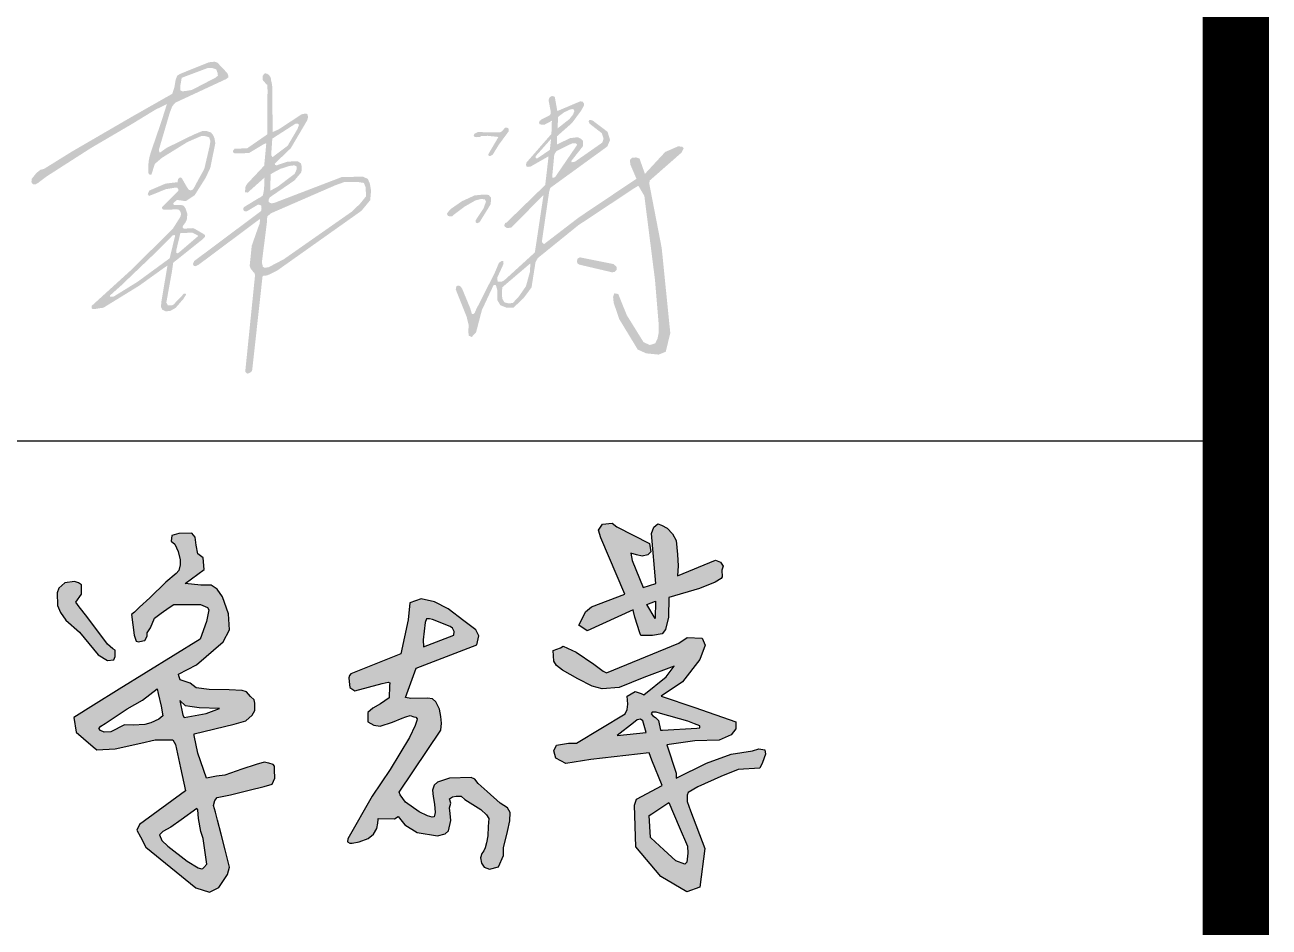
# Model space of a CAD drawing. Header units: inches. Extents: x -1293886 to -986005, y -15154 to 203628.
# Drawn here: x -1069950 to -1068080, y 77506 to 78863 of the extents above; entities that cross this region are included whole.
import ezdxf

# ---------------------------------------------------------------- set-up
doc = ezdxf.new("R2010")
doc.units = ezdxf.units.IN
doc.header["$LTSCALE"] = 100
doc.header["$MEASUREMENT"] = 0
doc.layers.get('0').update_dxf_attribs({"color": 252})
doc.layers.add('TK', color=142, linetype='Continuous')

# ---------------------------------------------------------------- blocks, each defined once
blk = doc.blocks.new('A$C05385F37')
at = {"layer": 'TK'}
blk.add_line((-8000, -28200), (-1000, -28200), dxfattribs=at)

msp = doc.modelspace()

# ---------------------------------------------------------------- hatches: boundary and pattern name
h = msp.add_hatch(color=1)
h.set_gradient(color1=(255, 0, 0), color2=(219, 0, 0), one_color=1, tint=0.43)
h.paths.add_polyline_path([(-1069115.8, 78513.1), (-1069065.3, 78503), (-1069061, 78499), (-1069060.5, 78494.6), (-1069063.9, 78491), (-1069068, 78490.7), (-1069117, 78502.2), (-1069119.8, 78504.2), (-1069120.3, 78506.6), (-1069120, 78509.9), (-1069119.1, 78511.6)], flags=17)
h.paths.add_polyline_path([(-1069190.6, 78503.9), (-1069230.3, 78470.1), (-1069232.8, 78467.9), (-1069233, 78454.6), (-1069232.3, 78450.5), (-1069229.7, 78445.6), (-1069223.1, 78443.8), (-1069216.8, 78444.6), (-1069208.5, 78453.3), (-1069197.1, 78469.6), (-1069190.9, 78492.1)], flags=16)
h.paths.add_polyline_path([(-1069151.3, 78672.8), (-1069133.5, 78681.6), (-1069127.1, 78684.7), (-1069122, 78684.6), (-1069120, 78682.4), (-1069145.9, 78644.5), (-1069150.8, 78637.3), (-1069153.2, 78633.8), (-1069155.8, 78632.7), (-1069157.7, 78633.6), (-1069154.5, 78667.6)], flags=16)
h.paths.add_polyline_path([(-1069148.8, 78724.2), (-1069139.9, 78731), (-1069131.8, 78734.9), (-1069127.5, 78736.1), (-1069125.2, 78735.4), (-1069124.4, 78732.8), (-1069126.3, 78727.8), (-1069131.8, 78720.9), (-1069146.8, 78709.1), (-1069149.5, 78706.9)], flags=16)
h.paths.add_polyline_path([(-1069159.3, 78691.2), (-1069161.2, 78674.7), (-1069179.9, 78661.9), (-1069181.3, 78661.7), (-1069182.6, 78662.8), (-1069182.2, 78665.5)], flags=16)
h.paths.add_polyline_path([(-1069302.6, 78464.8), (-1069286.1, 78423.3), (-1069283.1, 78410.7), (-1069283.8, 78402.3), (-1069283.1, 78395.4), (-1069278.6, 78393.3), (-1069272, 78400.6), (-1069263.3, 78433.9), (-1069245.6, 78471.7), (-1069242.9, 78471.7), (-1069241.8, 78470), (-1069240.1, 78463.3), (-1069240, 78448.6), (-1069235.6, 78441.2), (-1069226.2, 78437.4), (-1069215.6, 78437.7), (-1069200.5, 78452), (-1069188.7, 78467.9), (-1069182.7, 78505.9), (-1069179.3, 78512), (-1069118.4, 78561.3), (-1069035.1, 78616.5), (-1069028.1, 78620.7), (-1069019.1, 78605.5), (-1069003.1, 78479.1), (-1068997.5, 78411.8), (-1068997.5, 78400.1), (-1068999.4, 78390.7), (-1069002.7, 78383.8), (-1069010.9, 78381.3), (-1069020.3, 78385.6), (-1069045.5, 78426.2), (-1069058.2, 78457.7), (-1069060.4, 78458.6), (-1069064.3, 78458.9), (-1069066.1, 78453.5), (-1069065.2, 78444.7), (-1069056.8, 78420.2), (-1069029.1, 78374.6), (-1069016.5, 78368.8), (-1068997.6, 78366.9), (-1068986.9, 78371.2), (-1068980.1, 78399.4), (-1068993, 78527.2), (-1069011.6, 78623.4), (-1069011.2, 78628.4), (-1068963, 78670.7), (-1068960, 78677.1), (-1068961.7, 78679.2), (-1068968.1, 78680.1), (-1068987.8, 78671.5), (-1069018.2, 78638.6), (-1069026.4, 78661.7), (-1069031.3, 78663.3), (-1069037.8, 78662.7), (-1069040.6, 78659.6), (-1069040.3, 78653), (-1069031, 78631.2), (-1069117.5, 78573.2), (-1069169.9, 78533), (-1069173.2, 78536.4), (-1069172.4, 78541.9), (-1069162.2, 78611.8), (-1069160.5, 78617.5), (-1069084.6, 78672.6), (-1069074.8, 78679.8), (-1069070.6, 78689.5), (-1069074.4, 78701.8), (-1069096.7, 78718.7), (-1069099.6, 78719.5), (-1069101.7, 78719.4), (-1069103.1, 78717.6), (-1069101.4, 78714), (-1069083, 78699.7), (-1069080.4, 78691.6), (-1069082.3, 78685.6), (-1069123.1, 78657.1), (-1069125.5, 78656.3), (-1069128.4, 78656.1), (-1069128.8, 78658.1), (-1069111.2, 78680.4), (-1069111.4, 78688.2), (-1069114, 78691.1), (-1069119.5, 78693.7), (-1069131.1, 78692.2), (-1069150.4, 78682.7), (-1069150.4, 78695.1), (-1069127.9, 78715), (-1069114.1, 78733.6), (-1069109.9, 78741.2), (-1069109.7, 78743.8), (-1069111.5, 78747), (-1069115.5, 78747.6), (-1069149.9, 78733), (-1069153.8, 78754.6), (-1069156.3, 78755.3), (-1069158, 78755.6), (-1069159.7, 78754.8), (-1069162, 78752.9), (-1069163.1, 78749.4), (-1069159.8, 78731.9), (-1069159.8, 78730.3), (-1069160.3, 78728.3), (-1069161.3, 78726.7), (-1069174, 78720.3), (-1069176.4, 78718.2), (-1069177.5, 78715.6), (-1069176.6, 78713.2), (-1069174, 78712.7), (-1069169.7, 78712.3), (-1069161.2, 78716.7), (-1069158.1, 78718.6), (-1069158.8, 78698.6), (-1069196.1, 78655.9), (-1069196.9, 78652.9), (-1069196.6, 78649.9), (-1069194.2, 78649.1), (-1069190.1, 78649.6), (-1069163.1, 78665), (-1069168.1, 78621.9), (-1069226.2, 78565.5), (-1069228.3, 78564.7), (-1069229.7, 78561.5), (-1069229.1, 78559.3), (-1069225.6, 78557.2), (-1069219.2, 78557.7), (-1069170.7, 78606.9), (-1069183.7, 78520.5), (-1069230.1, 78478.2), (-1069234.3, 78476.3), (-1069239.6, 78476.7), (-1069240.3, 78482.4), (-1069230.8, 78503.2), (-1069231.2, 78507.4), (-1069233.5, 78507.8), (-1069237.7, 78504.8), (-1069244.1, 78489.6), (-1069270.2, 78438.2), (-1069272.3, 78434), (-1069274.1, 78429.8), (-1069276.2, 78427.7), (-1069278.3, 78428), (-1069281, 78437), (-1069293, 78466), (-1069295.9, 78469.8), (-1069298.3, 78470.7), (-1069301.2, 78470.1), (-1069302.2, 78467.7)])
h.paths.add_polyline_path([(-1069306.8, 78576.2), (-1069289.4, 78589.3), (-1069272.9, 78598.8), (-1069264.3, 78600.9), (-1069258.9, 78600.2), (-1069257.1, 78597), (-1069260.7, 78587.1), (-1069270.4, 78572.4), (-1069272.7, 78568.6), (-1069272.4, 78565.4), (-1069270.6, 78564.3), (-1069266.8, 78565.9), (-1069250.5, 78592.3), (-1069249.4, 78599.2), (-1069249.9, 78603.4), (-1069253.2, 78607), (-1069261.3, 78607.5), (-1069274.5, 78606.1), (-1069293.2, 78597.5), (-1069308.9, 78586.7), (-1069313.1, 78582.5), (-1069315.9, 78578.7), (-1069314.3, 78575.3), (-1069311.1, 78574.6), (-1069308, 78575)])
h.paths.add_polyline_path([(-1069266.2, 78694.2), (-1069271.7, 78693.7), (-1069275.2, 78694.8), (-1069275.6, 78696.3), (-1069274.5, 78698.9), (-1069269.4, 78701.4), (-1069257.4, 78701.2), (-1069236.4, 78700.8), (-1069233.5, 78702.3), (-1069229.8, 78706.4), (-1069228.9, 78707.5), (-1069227.6, 78708.2), (-1069224.6, 78707.7), (-1069223, 78706), (-1069223, 78702.6), (-1069237.6, 78682.8), (-1069247, 78667.5), (-1069251, 78665.3), (-1069253.2, 78665.3), (-1069253.6, 78668.3), (-1069238.4, 78694.1), (-1069254.7, 78695.8), (-1069264.2, 78695.4)], flags=17)
h.paths.add_polyline_path([(-1069714.6, 78783), (-1069675.8, 78797.6), (-1069668.2, 78797.6), (-1069662.6, 78795.6), (-1069660.5, 78789.7), (-1069660.2, 78786.2), (-1069664, 78783.1), (-1069699.4, 78764.7), (-1069706, 78763.6), (-1069713.3, 78762.6), (-1069716.5, 78764), (-1069716.8, 78770.2)], flags=16)
h.paths.add_polyline_path([(-1069716.5, 78549.9), (-1069698, 78550), (-1069690.7, 78546.3), (-1069689.9, 78545.1), (-1069718.7, 78520.4), (-1069721, 78519.2), (-1069722.7, 78519.7), (-1069722.9, 78523.2)], flags=16)
h.paths.add_polyline_path([(-1069753.6, 78520.5), (-1069728.9, 78545.5), (-1069725.7, 78547), (-1069724.5, 78545.7), (-1069732.7, 78511.7), (-1069780.9, 78476.4), (-1069816.8, 78454.2), (-1069822.2, 78454.2), (-1069822.6, 78455.6), (-1069805.7, 78470.7)], flags=16)
h.paths.add_polyline_path([(-1069586.5, 78565.6), (-1069586, 78574.5), (-1069580.3, 78579.4), (-1069483.3, 78621.6), (-1069469.6, 78626.5), (-1069450.6, 78626.5), (-1069440.8, 78625), (-1069438.1, 78618.6), (-1069437.5, 78604.8), (-1069446.6, 78593.6), (-1069459.2, 78581.6), (-1069561.2, 78510.2), (-1069584.1, 78498.2), (-1069590, 78497.4), (-1069592.6, 78499.1), (-1069594.1, 78505.5)], flags=16)
h.paths.add_polyline_path([(-1069566.3, 78646.1), (-1069553.2, 78650.4), (-1069548.7, 78651.1), (-1069545.1, 78651.3), (-1069541.9, 78649.8), (-1069542, 78644.9), (-1069544.8, 78638.7), (-1069565.6, 78622.9), (-1069570, 78619.5), (-1069581.2, 78613.4), (-1069581.2, 78621), (-1069581, 78637.9), (-1069577.9, 78639.9)], flags=16)
h.paths.add_polyline_path([(-1069578.4, 78691.6), (-1069543.2, 78714.2), (-1069540, 78714.2), (-1069538.3, 78712.2), (-1069540.5, 78706.1), (-1069555.4, 78680.8), (-1069572.1, 78668.3), (-1069577.9, 78663.8), (-1069580.1, 78666.5)], flags=16)
h.paths.add_polyline_path([(-1069635.1, 78676.4), (-1069616.2, 78677), (-1069585.9, 78698), (-1069585.6, 78763.6), (-1069585.7, 78772.1), (-1069588.1, 78774.2), (-1069592.6, 78779.4), (-1069593, 78782.7), (-1069592.8, 78786.2), (-1069589.6, 78789.7), (-1069586, 78789.2), (-1069582.5, 78786.2), (-1069580.7, 78782.7), (-1069580, 78778.2), (-1069579.2, 78774.9), (-1069578.5, 78769.8), (-1069577.9, 78705.2), (-1069577.9, 78701.4), (-1069574, 78703.3), (-1069569.1, 78705.3), (-1069534.2, 78728.2), (-1069528, 78729.3), (-1069525.7, 78728.5), (-1069524.6, 78724), (-1069526, 78718.9), (-1069550.7, 78677), (-1069574.7, 78654), (-1069574.4, 78652.1), (-1069571.9, 78651.3), (-1069568.8, 78652.5), (-1069555.5, 78656.9), (-1069540.7, 78657.7), (-1069535.4, 78654.5), (-1069534.2, 78649.4), (-1069534.6, 78641.2), (-1069545.1, 78628.7), (-1069582.2, 78603.3), (-1069583.9, 78599.7), (-1069583.6, 78596.1), (-1069581.6, 78595), (-1069579.7, 78594.4), (-1069576.1, 78594.7), (-1069474, 78633.8), (-1069442.1, 78634.4), (-1069434.8, 78631), (-1069431.8, 78624.1), (-1069429.9, 78613.3), (-1069431.2, 78599.1), (-1069444.3, 78583.1), (-1069570.8, 78493.4), (-1069586, 78485.9), (-1069591.7, 78485.5), (-1069592.4, 78485.2), (-1069593.1, 78484.1), (-1069593.4, 78481.6), (-1069608.5, 78344.6), (-1069609.2, 78341.9), (-1069611.9, 78339.8), (-1069615.7, 78338.1), (-1069618.8, 78340.8), (-1069618.8, 78344.3), (-1069604.3, 78486.8), (-1069605.4, 78489.7), (-1069607.2, 78491.3), (-1069609.1, 78494), (-1069611.3, 78496.7), (-1069612.4, 78500.4), (-1069609.3, 78530.6), (-1069599.7, 78558), (-1069597.4, 78563.6), (-1069596.8, 78571), (-1069689.2, 78502), (-1069693.6, 78499.8), (-1069696.1, 78500.1), (-1069697.8, 78502.8), (-1069695.9, 78507.5), (-1069595.3, 78582.7), (-1069594.6, 78586.3), (-1069595.1, 78591), (-1069599.5, 78592.6), (-1069616.7, 78582.3), (-1069619.5, 78582.3), (-1069621.3, 78583.3), (-1069622.2, 78586), (-1069621.2, 78588.5), (-1069599.4, 78601.8), (-1069595.8, 78603.6), (-1069592.4, 78606.6), (-1069590.8, 78615.9), (-1069590.4, 78623.7), (-1069590.1, 78633), (-1069615.3, 78610.5), (-1069619.3, 78610.8), (-1069619.3, 78613.3), (-1069618.6, 78619.8), (-1069615.7, 78624.2), (-1069590.6, 78650.9), (-1069587.5, 78683.6), (-1069588, 78684.7), (-1069591.1, 78683.3), (-1069613.5, 78669.9), (-1069632.6, 78669.3), (-1069635.5, 78669.6), (-1069637.1, 78670.5), (-1069637.4, 78673), (-1069636.5, 78674.8)])
h.paths.add_polyline_path([(-1069925.2, 78629.1), (-1069917.1, 78635.1), (-1069851.1, 78677.4), (-1069790.3, 78713), (-1069752.6, 78736), (-1069748.2, 78737.9), (-1069736.8, 78743.6), (-1069745.4, 78716.6), (-1069761.3, 78670.3), (-1069763.2, 78663.2), (-1069764.4, 78657.3), (-1069764.8, 78647), (-1069764.8, 78639.9), (-1069762.5, 78637.1), (-1069760.1, 78637.5), (-1069758.5, 78642.6), (-1069754.9, 78653.7), (-1069744.2, 78662.8), (-1069705.9, 78686.5), (-1069684.9, 78695.6), (-1069680.1, 78695.6), (-1069673.4, 78693.6), (-1069671.4, 78687.7), (-1069672.6, 78680.6), (-1069680.6, 78646.1), (-1069693.5, 78622.7), (-1069694.9, 78619.9), (-1069697, 78616.1), (-1069699.1, 78614.4), (-1069700.9, 78613.7), (-1069703.7, 78614.7), (-1069705.8, 78617.1), (-1069714.1, 78631.5), (-1069715.5, 78633.2), (-1069718, 78632.9), (-1069720.2, 78630.5), (-1069720.8, 78626.1), (-1069739, 78623.9), (-1069763.1, 78613.6), (-1069765.8, 78608), (-1069763.6, 78605.5), (-1069755.7, 78608.5), (-1069738.7, 78615.5), (-1069724, 78618), (-1069721.3, 78617.6), (-1069719.6, 78615.5), (-1069719.6, 78613.2), (-1069722.1, 78610.5), (-1069742.7, 78590.1), (-1069744, 78588.8), (-1069744, 78587.1), (-1069743.4, 78585.6), (-1069741.9, 78585), (-1069738.8, 78584.8), (-1069721.3, 78585.2), (-1069718.4, 78584.4), (-1069716, 78580.6), (-1069715.8, 78577.4), (-1069716.5, 78574.2), (-1069727.9, 78556.2), (-1069790.3, 78494.4), (-1069848.8, 78441.2), (-1069849.8, 78440.3), (-1069850, 78437.8), (-1069849.6, 78436.2), (-1069848.2, 78435.4), (-1069845.9, 78435.3), (-1069838.3, 78436.6), (-1069832.3, 78437.4), (-1069778.5, 78470.5), (-1069741.3, 78497.2), (-1069736, 78500.8), (-1069745.4, 78445.1), (-1069745.6, 78438.3), (-1069743.5, 78434.2), (-1069738.5, 78431.9), (-1069731.8, 78432.6), (-1069723.8, 78437.1), (-1069712.4, 78450.2), (-1069708.1, 78456.8), (-1069708.3, 78457.9), (-1069709.2, 78458.6), (-1069711.5, 78458.6), (-1069714.7, 78454.7), (-1069724.1, 78445.1), (-1069726.5, 78442.4), (-1069729.5, 78440.9), (-1069735.5, 78441.1), (-1069737.7, 78445.1), (-1069729.5, 78490.4), (-1069727.4, 78505), (-1069683.5, 78540), (-1069680.3, 78543.1), (-1069679.5, 78544.2), (-1069679.5, 78545.7), (-1069679.8, 78546.7), (-1069682.3, 78548.6), (-1069695.4, 78556.2), (-1069697.7, 78557), (-1069711.2, 78556.2), (-1069713.5, 78558.2), (-1069712.6, 78560.7), (-1069709.2, 78565.2), (-1069707, 78569.4), (-1069706.1, 78578.2), (-1069708.9, 78586.6), (-1069711.6, 78590.8), (-1069716.4, 78592), (-1069720.8, 78592), (-1069725.5, 78592), (-1069726.3, 78592), (-1069727.3, 78593.2), (-1069727.1, 78594.9), (-1069725.6, 78596.1), (-1069721.8, 78599.3), (-1069717.2, 78598.9), (-1069711.3, 78597.9), (-1069708.1, 78597.9), (-1069695.1, 78606.5), (-1069678.5, 78632.8), (-1069671.6, 78647.7), (-1069664.1, 78684.4), (-1069665.2, 78691.9), (-1069667.5, 78697.1), (-1069670.5, 78700.7), (-1069676.8, 78702.9), (-1069683.7, 78702.9), (-1069696.4, 78697.7), (-1069737, 78677.8), (-1069744.5, 78672.6), (-1069746.1, 78671.2), (-1069748.1, 78671.2), (-1069748.6, 78672.8), (-1069748.6, 78675.9), (-1069732.6, 78730.3), (-1069728.7, 78740.4), (-1069724, 78745.7), (-1069647.8, 78781.1), (-1069644.7, 78783.4), (-1069644.7, 78786.5), (-1069646, 78790), (-1069661, 78805.9), (-1069665, 78807.2), (-1069673.8, 78806.3), (-1069717.5, 78788.7), (-1069721.5, 78786), (-1069723.7, 78779.8), (-1069725.5, 78769.2), (-1069728.9, 78758.9), (-1069790.5, 78723.9), (-1069879.5, 78672.2), (-1069921.7, 78646), (-1069926.9, 78644.8), (-1069930.8, 78641.7), (-1069933.5, 78639.4), (-1069938.1, 78633.6), (-1069940.1, 78630.9), (-1069940.5, 78626.6), (-1069940.1, 78625.1), (-1069938.5, 78623.2), (-1069936.2, 78622.7), (-1069934.3, 78622.8), (-1069930.5, 78625)])
h = msp.add_hatch(color=4)
h.dxf.hatch_style = 1
h.paths.add_polyline_path([(-1068903.4, 78030.5), (-1068902.1, 78033.1), (-1068902.8, 78043), (-1068900.8, 78048.9), (-1068904.7, 78054.8), (-1068912, 78058.1), (-1068969.1, 78034.5), (-1068968.5, 78049.6), (-1068969.1, 78066.6), (-1068971.1, 78087.7), (-1068977, 78097.5), (-1068984.9, 78106), (-1068993.4, 78110.6), (-1068998.7, 78112.6), (-1069004.6, 78107.4), (-1069008.5, 78098.2), (-1069002, 78022.6), (-1069021, 78016.7), (-1069037.4, 78057.4), (-1069039.3, 78068.4), (-1069030.9, 78066), (-1069022.3, 78064), (-1069013.8, 78066), (-1069009.2, 78070.6), (-1069011.2, 78083.1), (-1069060.4, 78108), (-1069067.7, 78113.3), (-1069082.1, 78112), (-1069088, 78102.8), (-1069084.4, 78091.3), (-1069048.6, 78006.9), (-1069098.6, 77987.8), (-1069107.7, 77980), (-1069113, 77968.8), (-1069117.6, 77960.3), (-1069105.1, 77951.7), (-1069036.1, 77983.2), (-1069035.5, 77980.6), (-1069033.6, 77972.1), (-1069025.9, 77948.9), (-1069024.3, 77944.5), (-1069006.6, 77944.5), (-1068992.1, 77947.1), (-1068987.5, 77953.7), (-1068982.9, 77972.1), (-1068982.3, 78001.6), (-1068936.3, 78015.4), (-1068912.6, 78024.6)])
h.paths.add_polyline_path([(-1069002.4, 77996.1), (-1069002.8, 77970.4), (-1069015.2, 77991.2)], flags=16)
h = msp.add_hatch(color=4)
h.dxf.hatch_style = 1
h.paths.add_polyline_path([(-1069868.5, 77987.8), (-1069873.9, 77995), (-1069865.4, 78006.8), (-1069865.4, 78020.9), (-1069869.9, 78024), (-1069875.9, 78025.9), (-1069890.3, 78023.9), (-1069899.2, 78015.9), (-1069901.6, 78008.6), (-1069901.4, 77989.9), (-1069896.8, 77979.4), (-1069888.6, 77967.7), (-1069868, 77949.7), (-1069847, 77924.2), (-1069840, 77915.6), (-1069826, 77907.3), (-1069816.5, 77907.9), (-1069814.5, 77912.9), (-1069814.5, 77918.4), (-1069814.5, 77922.8), (-1069818.1, 77924.8), (-1069826, 77931.7), (-1069857.3, 77973.1)])
h.paths.add_polyline_path([(-1069653.5, 78002.6), (-1069661.1, 78014.5), (-1069670.5, 78020.4), (-1069685.7, 78020.4), (-1069709.5, 78022.8), (-1069680.9, 78044), (-1069682.4, 78061.2), (-1069690.6, 78067.2), (-1069692.8, 78080.6), (-1069694.3, 78092.6), (-1069699.6, 78098.6), (-1069719, 78097.8), (-1069729.5, 78094.8), (-1069730.2, 78086.6), (-1069725, 78082.1), (-1069719.8, 78070.9), (-1069716.8, 78058.2), (-1069716.8, 78050.7), (-1069719, 78042.5), (-1069722.7, 78038), (-1069738.4, 78024.6), (-1069762.4, 78001.4), (-1069778.1, 77987.2), (-1069785.5, 77979.8), (-1069790, 77976), (-1069786.3, 77945.4), (-1069783.3, 77936.4), (-1069779.6, 77935.2), (-1069772.8, 77936.5), (-1069770, 77937.4), (-1069766.7, 77943.8), (-1069766.7, 77948.7), (-1069761.7, 77956.2), (-1069755.5, 77970.6), (-1069745.4, 77978), (-1069733.7, 77986.6), (-1069726.5, 77991.3), (-1069715.3, 77991.3), (-1069700.8, 77991.3), (-1069692.6, 77991.3), (-1069686.3, 77991.3), (-1069676, 77986.8), (-1069673.7, 77983.3), (-1069677.3, 77965.5), (-1069686.8, 77939.4), (-1069808.4, 77864.1), (-1069847, 77840.1), (-1069877, 77821.5), (-1069873.4, 77799.4), (-1069862, 77789.7), (-1069847.5, 77777.4), (-1069842.1, 77772.8), (-1069814.4, 77774.2), (-1069776, 77782.8), (-1069754.6, 77787.6), (-1069732.5, 77787.6), (-1069727.9, 77787.6), (-1069724.1, 77781), (-1069716.3, 77745.9), (-1069708.7, 77711.4), (-1069777.8, 77660.5), (-1069782, 77652.1), (-1069776.5, 77641.8), (-1069768.4, 77626.7), (-1069693.4, 77565.4), (-1069673, 77558.8), (-1069658.7, 77565.9), (-1069646, 77585.2), (-1069642.7, 77596.6), (-1069649.4, 77622.4), (-1069655.4, 77645.9), (-1069660.9, 77667.1), (-1069664, 77679.2), (-1069666.6, 77689.3), (-1069664.9, 77696.8), (-1069661.1, 77701.1), (-1069641, 77705), (-1069613.2, 77712.2), (-1069590.5, 77717.8), (-1069578.6, 77721.2), (-1069574.7, 77730.2), (-1069575.2, 77742.6), (-1069575.2, 77748.1), (-1069577.3, 77750.7), (-1069583.7, 77752.8), (-1069590.5, 77754.5), (-1069602.5, 77750.7), (-1069624.3, 77743.9), (-1069641, 77737.9), (-1069650, 77734.9), (-1069662.4, 77733.2), (-1069672.2, 77731), (-1069674.8, 77730.6), (-1069677.3, 77730.2), (-1069690.6, 77767.8), (-1069696.2, 77797), (-1069635.5, 77811.2), (-1069618, 77816.2), (-1069608.6, 77824.9), (-1069604.9, 77831.7), (-1069604.9, 77843.1), (-1069605.9, 77848.1), (-1069611.3, 77853.1), (-1069617.3, 77860.2), (-1069623.7, 77862.2), (-1069643.2, 77862.9), (-1069673.4, 77863.5), (-1069693.1, 77866.2), (-1069701.7, 77873.2), (-1069716.7, 77878), (-1069719.8, 77886.4), (-1069692.5, 77900.6), (-1069652.2, 77935.2), (-1069642.5, 77953), (-1069644.1, 77977.2)])
h.paths.add_polyline_path([(-1069717.4, 77847.2), (-1069709.1, 77838.7), (-1069702.2, 77837.7), (-1069688.3, 77835.7), (-1069657.7, 77834.7), (-1069678, 77827.2), (-1069710.8, 77821.4), (-1069713.1, 77824.9)], flags=16)
h.paths.add_polyline_path([(-1069751.6, 77864.4), (-1069749.8, 77857.3), (-1069745.3, 77838.2), (-1069743.1, 77824), (-1069748.9, 77818.7), (-1069760.9, 77813.4), (-1069769.8, 77811.1), (-1069787.5, 77809.8), (-1069800.8, 77810.5), (-1069821.2, 77800), (-1069831, 77799.2), (-1069836.8, 77801.8), (-1069839.4, 77804.9), (-1069836.3, 77808.5), (-1069829.7, 77812.5), (-1069796.4, 77834.2), (-1069773.3, 77847.5)], flags=16)
h.paths.add_polyline_path([(-1069691.9, 77684.8), (-1069690.6, 77682.7), (-1069689.2, 77669.7), (-1069685.8, 77649.9), (-1069682.4, 77639.7), (-1069676.9, 77600.7), (-1069681.4, 77596), (-1069683.6, 77593.6), (-1069689.9, 77595.3), (-1069706.3, 77605.5), (-1069735.7, 77628.1), (-1069744.6, 77636.3), (-1069748, 77645.1), (-1069743.2, 77649.9), (-1069730.9, 77656.8), (-1069715.2, 77667.7)], flags=16)
h = msp.add_hatch(color=4)
h.dxf.hatch_style = 1
h.paths.add_polyline_path([(-1069324.9, 77823.1), (-1069327.2, 77834), (-1069332.4, 77844.8), (-1069337.5, 77849.4), (-1069345, 77850.5), (-1069370.1, 77850), (-1069378, 77851.7), (-1069362.2, 77895.5), (-1069270.9, 77930.7), (-1069267.7, 77944.1), (-1069272.2, 77953.1), (-1069290.3, 77966.6), (-1069313.8, 77984.7), (-1069334.5, 77995.5), (-1069354.4, 78000), (-1069371.6, 77993.7), (-1069374.3, 77968.4), (-1069385.1, 77917), (-1069450.5, 77891.3), (-1069460.3, 77886.9), (-1069462.5, 77884.7), (-1069463.4, 77881.2), (-1069462.9, 77875.4), (-1069461.9, 77866.4), (-1069454.1, 77861.4), (-1069413, 77872.4), (-1069404.2, 77874.6), (-1069401.6, 77873.5), (-1069402, 77868.8), (-1069402.7, 77850.8), (-1069415.9, 77842), (-1069427.3, 77835.4), (-1069434.6, 77828.8), (-1069435, 77824.4), (-1069435, 77814.9), (-1069425.8, 77809.8), (-1069416.3, 77808.3), (-1069397.6, 77814.5), (-1069383.3, 77820.4), (-1069377.8, 77822.6), (-1069370.9, 77824.4), (-1069365.4, 77822.6), (-1069362.8, 77821.9), (-1069360.6, 77819.3), (-1069361, 77816.7), (-1069363.5, 77809.4), (-1069372, 77791.1), (-1069401.3, 77743.1), (-1069428.4, 77703.1), (-1069465.1, 77638.8), (-1069465.6, 77634.5), (-1069462, 77632.7), (-1069458.5, 77632.7), (-1069447.6, 77634.3), (-1069434.1, 77639.6), (-1069426.3, 77646.2), (-1069421.5, 77654.5), (-1069419.9, 77662.4), (-1069419.2, 77668), (-1069419.3, 77669.7), (-1069394.6, 77669.3), (-1069389.4, 77672.6), (-1069379, 77660.2), (-1069360.8, 77648.5), (-1069330.3, 77643.3), (-1069318.6, 77646.6), (-1069313.4, 77651.1), (-1069310.2, 77666.7), (-1069310.8, 77677.1), (-1069312.1, 77685.5), (-1069310.2, 77692.7), (-1069312.1, 77699.2), (-1069307.6, 77702.4), (-1069301.8, 77703.1), (-1069294.6, 77703.1), (-1069288.8, 77697.9), (-1069264.9, 77683.1), (-1069256.3, 77675.1), (-1069252.9, 77669.4), (-1069254, 77657.4), (-1069254.6, 77643.7), (-1069256.3, 77632.8), (-1069258.6, 77625.4), (-1069260.3, 77620.8), (-1069263.2, 77616.8), (-1069265.5, 77610.5), (-1069263.8, 77602.5), (-1069259.8, 77596.2), (-1069251.8, 77593.4), (-1069238.6, 77596.8), (-1069230.6, 77613.9), (-1069230.6, 77625.4), (-1069224.9, 77649.9), (-1069221.4, 77666), (-1069220.9, 77678.5), (-1069224.9, 77685.4), (-1069235.7, 77692.8), (-1069255.2, 77710), (-1069268.9, 77722), (-1069274.1, 77728.8), (-1069279.2, 77731.1), (-1069311.8, 77730), (-1069330.1, 77724.2), (-1069335.2, 77719.7), (-1069337.5, 77712.2), (-1069336.4, 77702.5), (-1069334.7, 77691.1), (-1069333.5, 77678.5), (-1069335.2, 77672.2), (-1069338.1, 77671.7), (-1069345, 77673.4), (-1069357.5, 77679.7), (-1069378.1, 77694), (-1069386.1, 77705.4), (-1069387.8, 77709.4), (-1069345.5, 77771.7), (-1069324.9, 77802.5), (-1069323.8, 77812.8)])
h.paths.add_polyline_path([(-1069351.3, 77927.6), (-1069351.8, 77938), (-1069348.7, 77964.2), (-1069346.4, 77969.6), (-1069342.1, 77969.9), (-1069337.5, 77968.8), (-1069311.2, 77958.3), (-1069307.5, 77955.7), (-1069305.1, 77950.8), (-1069305.7, 77945.1)], flags=16)
h = msp.add_hatch(color=4)
h.dxf.hatch_style = 1
h.paths.add_polyline_path([(-1068935.9, 77908.5), (-1068927.9, 77930.1), (-1068932.4, 77940.6), (-1068954.5, 77941.6), (-1068967.1, 77933.1), (-1069076.1, 77888.4), (-1069081.2, 77890.9), (-1069095.2, 77901.4), (-1069121.6, 77919.6), (-1069141, 77928.8), (-1069145.1, 77926.1), (-1069156.2, 77922.1), (-1069155.2, 77905.9), (-1069151.2, 77899.8), (-1069142.1, 77892.8), (-1069118.9, 77879.6), (-1069097.6, 77868.5), (-1069082.5, 77864.5), (-1069057.2, 77866.5), (-1069019.8, 77881.7), (-1068974.3, 77898.8), (-1068986.5, 77882.7), (-1069019.8, 77855.4), (-1069023.9, 77857.4), (-1069032.9, 77860.4), (-1069045.1, 77853.4), (-1069044.1, 77841.3), (-1069045.1, 77833.2), (-1069048.1, 77827.1), (-1069120.9, 77782.7), (-1069133, 77782.7), (-1069151.2, 77779.6), (-1069155.2, 77771.5), (-1069152.2, 77760.4), (-1069137, 77752.4), (-1069099.7, 77758.4), (-1069011.7, 77768.5), (-1069007.7, 77757.4), (-1068992.5, 77719), (-1069030.9, 77698.8), (-1069034, 77689.7), (-1069031.9, 77627.1), (-1068994.5, 77582.6), (-1068955.1, 77559.4), (-1068935.9, 77566.5), (-1068928, 77624.7), (-1068949.8, 77681.2), (-1068954.6, 77694.9), (-1068954.6, 77704.6), (-1068953, 77708.6), (-1068938.6, 77717.4), (-1068904, 77732.7), (-1068878.3, 77743.1), (-1068845.3, 77745.5), (-1068841.3, 77753.6), (-1068837.2, 77766.4), (-1068838, 77772.9), (-1068846.9, 77774.5), (-1068856.5, 77771.3), (-1068888.7, 77766.4), (-1068925.7, 77752.8), (-1068971.5, 77730.3), (-1068971.5, 77737.5), (-1068985.2, 77780.1), (-1068943.4, 77786.5), (-1068906.4, 77787.3), (-1068888.7, 77795.4), (-1068881.5, 77804.2), (-1068881.5, 77814.7), (-1068943.4, 77836.4), (-1068993.7, 77853.7), (-1068961.5, 77874.8)])
h.paths.add_polyline_path([(-1068953.5, 77815.7), (-1068943.7, 77811.9), (-1068935.7, 77808.8), (-1068935.7, 77805.7), (-1068940.1, 77805.4), (-1068991.7, 77802.3), (-1068994.9, 77802.3), (-1068997.8, 77816.9), (-1069002.4, 77821.5), (-1069006.5, 77823.8), (-1069008.6, 77826.9), (-1069007.1, 77829.4), (-1069001.4, 77829.4), (-1068994.6, 77827.5)], flags=16)
h.paths.add_polyline_path([(-1069021.4, 77816.6), (-1069016.2, 77798.7), (-1069060.1, 77794.3), (-1069035.6, 77813.3), (-1069030.1, 77818), (-1069024.7, 77819.1)], flags=16)
h.paths.add_polyline_path([(-1068982.3, 77693.4), (-1068966.7, 77657.3), (-1068954, 77627.8), (-1068953.5, 77617.3), (-1068955.3, 77603.8), (-1068958.1, 77601.1), (-1068971.9, 77606), (-1068990, 77622.7), (-1069010.1, 77641.1), (-1069012, 77673.9), (-1069007.8, 77676.6)], flags=16)

# ---------------------------------------------------------------- linework, layer by layer
at = {"color": 4}
for points in [[(-1069113, 77968.8), (-1069107.7, 77980), (-1069098.6, 77987.8), (-1069048.6, 78006.9), (-1069084.4, 78091.3), (-1069088, 78102.8), (-1069082.1, 78112), (-1069067.7, 78113.3), (-1069060.4, 78108), (-1069011.2, 78083.1), (-1069009.2, 78070.6), (-1069013.8, 78066), (-1069022.3, 78064), (-1069030.9, 78066), (-1069039.3, 78068.4), (-1069037.4, 78057.4), (-1069021, 78016.7), (-1069002, 78022.6), (-1069008.5, 78098.2), (-1069004.6, 78107.4), (-1068998.7, 78112.6), (-1068993.4, 78110.6), (-1068984.9, 78106), (-1068977, 78097.5), (-1068971.1, 78087.7), (-1068969.1, 78066.6), (-1068968.5, 78049.6), (-1068969.1, 78034.5), (-1068912, 78058.1), (-1068904.7, 78054.8), (-1068900.8, 78048.9), (-1068902.8, 78043), (-1068902.1, 78033.1), (-1068903.4, 78030.5), (-1068912.6, 78024.6), (-1068936.3, 78015.4), (-1068982.3, 78001.6), (-1068982.9, 77972.1), (-1068987.5, 77953.7), (-1068992.1, 77947.1), (-1069006.6, 77944.5), (-1069024.3, 77944.5), (-1069025.9, 77948.9), (-1069033.6, 77972.1), (-1069035.5, 77980.6), (-1069036.1, 77983.2), (-1069105.1, 77951.7), (-1069117.6, 77960.3), (-1069113, 77968.8)], [(-1069686.3, 77991.3), (-1069676, 77986.8), (-1069673.7, 77983.3), (-1069677.3, 77965.5), (-1069686.8, 77939.4), (-1069808.4, 77864.1), (-1069847, 77840.1), (-1069877, 77821.5), (-1069873.4, 77799.4), (-1069862, 77789.7), (-1069847.5, 77777.4), (-1069842.1, 77772.8), (-1069814.4, 77774.2), (-1069776, 77782.8), (-1069754.6, 77787.6), (-1069732.5, 77787.6), (-1069727.9, 77787.6), (-1069724.1, 77781), (-1069716.3, 77745.9), (-1069708.7, 77711.4), (-1069777.8, 77660.5), (-1069782, 77652.1), (-1069776.5, 77641.8), (-1069768.4, 77626.7), (-1069693.4, 77565.4), (-1069673, 77558.8), (-1069658.7, 77565.9), (-1069646, 77585.2), (-1069642.7, 77596.6), (-1069649.4, 77622.4), (-1069655.4, 77645.9), (-1069660.9, 77667.1), (-1069664, 77679.2), (-1069666.6, 77689.3), (-1069664.9, 77696.8), (-1069661.1, 77701.1), (-1069641, 77705), (-1069613.2, 77712.2), (-1069590.5, 77717.8), (-1069578.6, 77721.2), (-1069574.7, 77730.2), (-1069575.2, 77742.6), (-1069575.2, 77748.1), (-1069577.3, 77750.7), (-1069583.7, 77752.8), (-1069590.5, 77754.5), (-1069602.5, 77750.7), (-1069624.3, 77743.9), (-1069641, 77737.9), (-1069650, 77734.9), (-1069662.4, 77733.2), (-1069672.2, 77731), (-1069674.8, 77730.6), (-1069677.3, 77730.2), (-1069690.6, 77767.8), (-1069695.7, 77794.3), (-1069695.9, 77797.1), (-1069635.5, 77811.2), (-1069618, 77816.2), (-1069608.6, 77824.9), (-1069604.9, 77831.7), (-1069604.9, 77843.1), (-1069605.9, 77848.1), (-1069611.3, 77853.1), (-1069617.3, 77860.2), (-1069623.7, 77862.2), (-1069643.2, 77862.9), (-1069673.4, 77863.5), (-1069693.1, 77866.2), (-1069701.7, 77873.2), (-1069716.7, 77878), (-1069718.9, 77883.9), (-1069719.4, 77886.6), (-1069692.5, 77900.6), (-1069652.2, 77935.2), (-1069642.5, 77953), (-1069644.1, 77977.2), (-1069653.5, 78002.6), (-1069661.1, 78014.5), (-1069670.5, 78020.4), (-1069685.7, 78020.4), (-1069709.5, 78022.8), (-1069680.9, 78044), (-1069682.4, 78061.2), (-1069690.6, 78067.2), (-1069692.8, 78080.6), (-1069694.3, 78092.6), (-1069699.6, 78098.6), (-1069719, 78097.8), (-1069729.5, 78094.8), (-1069730.2, 78086.6), (-1069725, 78082.1), (-1069719.8, 78070.9), (-1069716.8, 78058.2), (-1069716.8, 78050.7), (-1069719, 78042.5), (-1069722.7, 78038), (-1069738.4, 78024.6), (-1069762.4, 78001.4), (-1069778.1, 77987.2), (-1069785.5, 77979.8), (-1069790, 77976), (-1069786.3, 77945.4), (-1069783.3, 77936.4), (-1069779.6, 77935.2), (-1069772.8, 77936.5)], [(-1069890.3, 78023.9), (-1069890.3, 78023.9), (-1069899.2, 78015.9), (-1069901.6, 78008.6), (-1069901.4, 77989.9), (-1069896.8, 77979.4), (-1069888.6, 77967.7), (-1069868, 77949.7), (-1069847, 77924.2), (-1069840, 77915.6), (-1069826, 77907.3), (-1069816.5, 77907.9), (-1069814.5, 77912.9), (-1069814.5, 77918.4), (-1069814.5, 77922.8), (-1069818.1, 77924.8), (-1069826, 77931.7), (-1069857.3, 77973.1), (-1069868.5, 77987.8), (-1069873.9, 77995), (-1069873.9, 77995), (-1069865.4, 78006.8), (-1069865.4, 78020.9), (-1069869.9, 78024), (-1069875.9, 78025.9), (-1069890.3, 78023.9)], [(-1069461.9, 77866.4), (-1069454.1, 77861.4), (-1069413, 77872.4), (-1069404.2, 77874.6), (-1069401.6, 77873.5), (-1069402, 77868.8), (-1069402.7, 77850.8), (-1069415.9, 77842), (-1069427.3, 77835.4), (-1069434.6, 77828.8), (-1069435, 77824.4), (-1069435, 77814.9), (-1069425.8, 77809.8), (-1069416.3, 77808.3), (-1069397.6, 77814.5), (-1069383.3, 77820.4), (-1069377.8, 77822.6), (-1069370.9, 77824.4), (-1069365.4, 77822.6), (-1069362.8, 77821.9), (-1069360.6, 77819.3), (-1069361, 77816.7), (-1069363.5, 77809.4), (-1069372, 77791.1), (-1069401.3, 77743.1), (-1069428.4, 77703.1), (-1069465.1, 77638.8), (-1069465.6, 77634.5), (-1069462, 77632.7), (-1069458.5, 77632.7), (-1069447.6, 77634.3), (-1069434.1, 77639.6), (-1069426.3, 77646.2), (-1069421.5, 77654.5), (-1069419.9, 77662.4), (-1069419.2, 77668), (-1069419.3, 77669.7), (-1069394.6, 77669.3), (-1069389.4, 77672.6), (-1069379, 77660.2), (-1069360.8, 77648.5), (-1069330.3, 77643.3), (-1069318.6, 77646.6), (-1069313.4, 77651.1), (-1069310.2, 77666.7), (-1069310.8, 77677.1), (-1069312.1, 77685.5), (-1069310.2, 77692.7), (-1069312.1, 77699.2), (-1069307.6, 77702.4), (-1069301.8, 77703.1), (-1069294.6, 77703.1), (-1069288.8, 77697.9), (-1069264.9, 77683.1), (-1069256.3, 77675.1), (-1069252.9, 77669.4), (-1069254, 77657.4), (-1069254.6, 77643.7), (-1069256.3, 77632.8), (-1069258.6, 77625.4), (-1069260.3, 77620.8), (-1069263.2, 77616.8), (-1069265.5, 77610.5), (-1069263.8, 77602.5), (-1069259.8, 77596.2), (-1069251.8, 77593.4), (-1069238.6, 77596.8), (-1069230.6, 77613.9), (-1069230.6, 77625.4), (-1069224.9, 77649.9), (-1069221.4, 77666), (-1069220.9, 77678.5), (-1069224.9, 77685.4), (-1069235.7, 77692.8), (-1069255.2, 77710), (-1069268.9, 77722), (-1069274.1, 77728.8), (-1069279.2, 77731.1), (-1069311.8, 77730), (-1069330.1, 77724.2), (-1069335.2, 77719.7), (-1069337.5, 77712.2), (-1069336.4, 77702.5), (-1069334.7, 77691.1), (-1069333.5, 77678.5), (-1069335.2, 77672.2), (-1069338.1, 77671.7), (-1069345, 77673.4), (-1069357.5, 77679.7), (-1069378.1, 77694), (-1069386.1, 77705.4), (-1069387.8, 77709.4), (-1069345.5, 77771.7), (-1069324.9, 77802.5), (-1069323.8, 77812.8), (-1069324.9, 77823.1), (-1069327.2, 77834), (-1069332.4, 77844.8), (-1069337.5, 77849.4), (-1069345, 77850.5), (-1069370.1, 77850), (-1069378, 77851.7), (-1069362.2, 77895.5), (-1069270.9, 77930.7), (-1069267.7, 77944.1), (-1069272.2, 77953.1), (-1069290.3, 77966.6), (-1069313.8, 77984.7), (-1069334.5, 77995.5), (-1069354.4, 78000), (-1069371.6, 77993.7), (-1069374.3, 77968.4), (-1069385.1, 77917), (-1069450.5, 77891.3), (-1069460.3, 77886.9), (-1069462.5, 77884.7), (-1069463.4, 77881.2), (-1069462.9, 77875.4), (-1069461.9, 77866.4)], [(-1069772.8, 77936.5), (-1069770, 77937.4), (-1069766.7, 77943.8), (-1069766.7, 77948.7), (-1069761.7, 77956.2), (-1069755.5, 77970.6), (-1069745.4, 77978), (-1069733.7, 77986.6), (-1069726.5, 77991.3), (-1069715.3, 77991.3), (-1069700.8, 77991.3), (-1069692.6, 77991.3), (-1069686.3, 77991.3)], [(-1069015.2, 77991.2), (-1069002.4, 77996.1), (-1069002.8, 77970.4), (-1069015.2, 77991.2)], [(-1069351.3, 77927.6), (-1069305.7, 77945.1), (-1069305.1, 77950.8), (-1069307.5, 77955.7), (-1069311.2, 77958.3), (-1069337.5, 77968.8), (-1069342.1, 77969.9), (-1069346.4, 77969.6), (-1069348.7, 77964.2), (-1069351.8, 77938), (-1069351.3, 77927.6)], [(-1069141, 77928.8), (-1069121.6, 77919.6), (-1069095.2, 77901.4), (-1069081.2, 77890.9), (-1069076.1, 77888.4), (-1068967.1, 77933.1), (-1068954.5, 77941.6), (-1068932.4, 77940.6), (-1068927.9, 77930.1), (-1068935.9, 77908.5), (-1068961.5, 77874.8), (-1068993.7, 77853.7), (-1068943.4, 77836.4), (-1068881.5, 77814.7), (-1068881.5, 77804.2), (-1068888.7, 77795.4), (-1068906.4, 77787.3), (-1068943.4, 77786.5), (-1068985.2, 77780.1), (-1068971.5, 77737.5), (-1068971.5, 77730.3), (-1068925.7, 77752.8), (-1068888.7, 77766.4), (-1068856.5, 77771.3), (-1068846.9, 77774.5), (-1068838, 77772.9), (-1068837.2, 77766.4), (-1068841.3, 77753.6), (-1068845.3, 77745.5), (-1068878.3, 77743.1), (-1068904, 77732.7), (-1068938.6, 77717.4), (-1068953, 77708.6), (-1068954.6, 77704.6), (-1068954.6, 77694.9), (-1068949.8, 77681.2), (-1068928, 77624.7), (-1068935.9, 77566.5), (-1068955.1, 77559.4), (-1068994.5, 77582.6), (-1069031.9, 77627.1), (-1069034, 77689.7), (-1069030.9, 77698.8), (-1068992.5, 77719), (-1069007.7, 77757.4), (-1069011.7, 77768.5), (-1069099.7, 77758.4), (-1069137, 77752.4), (-1069152.2, 77760.4), (-1069155.2, 77771.5), (-1069151.2, 77779.6), (-1069133, 77782.7), (-1069120.9, 77782.7), (-1069048.1, 77827.1), (-1069045.1, 77833.2), (-1069044.1, 77841.3), (-1069045.1, 77853.4), (-1069032.9, 77860.4), (-1069023.9, 77857.4), (-1069019.8, 77855.4), (-1068986.5, 77882.7), (-1068974.3, 77898.8), (-1069019.8, 77881.7), (-1069057.2, 77866.5), (-1069082.5, 77864.5), (-1069097.6, 77868.5), (-1069118.9, 77879.6), (-1069142.1, 77892.8), (-1069151.2, 77899.8), (-1069155.2, 77905.9), (-1069156.2, 77922.1), (-1069145.1, 77926.1), (-1069141, 77928.8)], [(-1069751.6, 77864.4), (-1069749.8, 77857.3), (-1069745.3, 77838.2), (-1069743.1, 77824), (-1069748.9, 77818.7), (-1069760.9, 77813.4), (-1069769.8, 77811.1), (-1069787.5, 77809.8), (-1069800.8, 77810.5), (-1069821.2, 77800), (-1069831, 77799.2), (-1069836.8, 77801.8), (-1069839.4, 77804.9), (-1069836.3, 77808.5), (-1069829.7, 77812.5), (-1069796.4, 77834.2), (-1069773.3, 77847.5), (-1069751.6, 77864.4)], [(-1069717.4, 77847.2), (-1069713.1, 77824.9), (-1069710.8, 77821.4), (-1069678, 77827.2), (-1069657.7, 77834.7), (-1069688.3, 77835.7), (-1069702.2, 77837.7), (-1069709.1, 77838.7), (-1069717.4, 77847.2)], [(-1069060.1, 77794.3), (-1069016.2, 77798.7), (-1069021.4, 77816.6), (-1069024.7, 77819.1), (-1069030.1, 77818), (-1069035.6, 77813.3), (-1069060.1, 77794.3)], [(-1068997.8, 77816.9), (-1068994.9, 77802.3), (-1068991.7, 77802.3), (-1068940.1, 77805.4), (-1068935.7, 77805.7), (-1068935.7, 77808.8), (-1068943.7, 77811.9), (-1068953.5, 77815.7), (-1068994.6, 77827.5), (-1069001.4, 77829.4), (-1069007.1, 77829.4), (-1069008.6, 77826.9), (-1069006.5, 77823.8), (-1069002.4, 77821.5), (-1068997.8, 77816.9)], [(-1069681.4, 77596), (-1069676.9, 77600.7), (-1069682.4, 77639.7), (-1069685.8, 77649.9), (-1069689.2, 77669.7), (-1069690.6, 77682.7), (-1069691.9, 77684.8), (-1069715.2, 77667.7), (-1069730.9, 77656.8), (-1069743.2, 77649.9), (-1069748, 77645.1), (-1069744.6, 77636.3), (-1069735.7, 77628.1), (-1069706.3, 77605.5), (-1069689.9, 77595.3), (-1069684.8, 77593.9), (-1069682.6, 77594.6), (-1069681.4, 77596)], [(-1069007.8, 77676.6), (-1068982.3, 77693.4), (-1068982.3, 77693.4), (-1068966.7, 77657.3), (-1068954, 77627.8), (-1068953.5, 77617.3), (-1068955.3, 77603.8), (-1068958.1, 77601.1), (-1068971.9, 77606), (-1068990, 77622.7), (-1069009.2, 77640.3), (-1069010.1, 77641.2), (-1069012, 77673.9), (-1069007.8, 77676.6)]]:
    msp.add_lwpolyline(points, dxfattribs=at)
at = {"layer": 'TK', "const_width": 100}
msp.add_lwpolyline([(-1124029.9, 65437.1), (-1124029.9, 105437.1), (-1068129.9, 105437.1), (-1068129.9, 65437.1)], close=True, dxfattribs=at)

# ---------------------------------------------------------------- block references
at = {"color": 4}
msp.add_blockref('A$C05385F37', (-1067129.9, 106437.1), dxfattribs=at)

doc.saveas('drawing.dxf')
